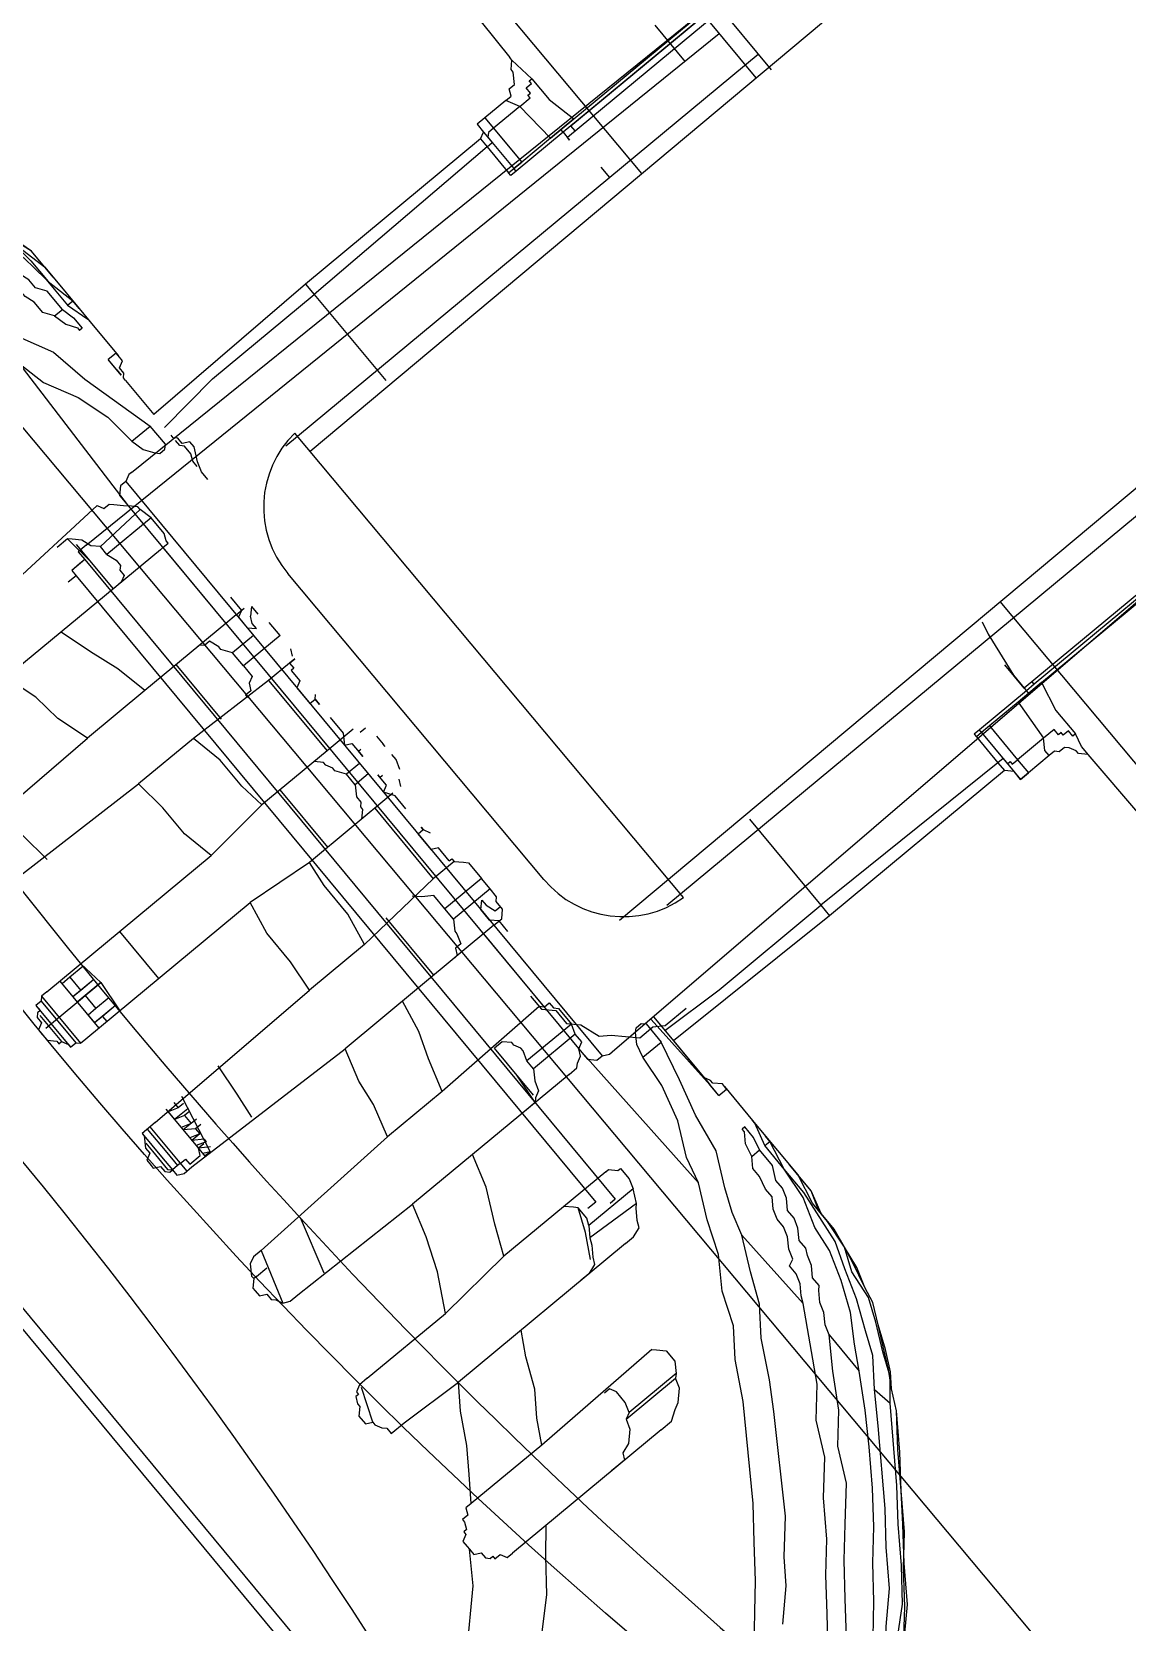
# Model space of a CAD drawing. Extents: x 741 to 1339, y 725 to 848.
# Drawn here: x 1102.5448 to 1102.6135, y 787.0322 to 787.132 of the extents above; entities that cross this region are included whole.
import ezdxf

# ---------------------------------------------------------------- set-up
doc = ezdxf.new("R2010")
doc.units = 0
doc.header["$MEASUREMENT"] = 0
doc.linetypes.add('CONTINU', pattern=[0])
for name, color, linetype in [('Lay Out', 31, 'CONTINUOUS'), ('PAREDES', 7, 'CONTINUOUS'), ('PENA-008', 8, 'CONTINUOUS')]:
    doc.layers.add(name, color=color, linetype=linetype)

# ---------------------------------------------------------------- blocks, each defined once
blk = doc.blocks.new('A$C12870BC7')
at = {"layer": 'Lay Out', "linetype": 'CONTINU', "ltscale": 0.6}
for p, q in [((0.5601390961999755, 1.334536180841283), (0.5601390961999755, 2.093738953099333)), ((0.5951683744190746, 1.330536813411541), (0.5951683744190746, 2.093738953099333)), ((0.5966534100440981, 1.334536180841283), (0.5586540605749519, 1.334536180841283)), ((0.5901717362960994, 1.328536283556573), (0.5651357343229506, 1.328536283556573))]:
    blk.add_line(p, q, dxfattribs=at)
for points in [[(0.6967565230660853, 1.321658732259962, -0.2346582876404976), (0.4303906539192326, 1.338361072282638, -0.2724958945793168), (0.3803914981811545, 1.424962139479035), (0.3803914981645562, 1.698162576223027, 0.181631847813923), (0.3554664030363597, 1.764220735829227), (0.3205243895328636, 1.803931237644761, -0.2287867366479341), (0.2969057448005401, 1.90080262612743), (0.3316987892968086, 2.113929836865523, -0.2933850769830161), (0.4511025660842165, 2.213944136514343, -0.1403447976405282), (0.7096735825845712, 2.213944136514343, -0.2933837954723123), (0.8290773593718654, 2.113929836865523), (0.8638704042031691, 1.90080262612743, -0.2287867366479265), (0.8402517594708456, 1.803931237644761), (0.8325992414578991, 1.795234391070167)], [(0.7819372385962993, 2.000451646317302), (0.792599926227183, 1.821039194144092), (0.792599926227183, 1.462109669691486, -0.4350229452937305), (0.6951442603402143, 1.361677215980322), (0.5951683744191882, 1.361677215980322)], [(0.5601390961999755, 1.361677215980322), (0.4656318878979278, 1.361677215980322, -0.4350229452934887), (0.3681762220110727, 1.462109669691486), (0.3681762220110727, 1.821039194144092)], [(0.6947751084043716, 1.321677900749833), (0.4660010398337704, 1.321677900749833, -0.431665861156817), (0.3281769067804703, 1.463028193576307), (0.3281769067804703, 1.80784181286846)], [(0.4825585921971083, 0.8032632683002845, -0.3597921517499506), (0.407233389191731, 0.8373111928786017), (0.3281769067804703, 1.000554666884241, -0.2647813905826798), (0.3378549127392603, 1.177790438661773, -0.4712913038791305), (0.8229212354989954, 1.177790438661773, -0.264781390582695), (0.8325992414578991, 1.000554666884241), (0.7535427590465247, 0.8373111928786017, -0.3597921517499867), (0.6782175560410337, 0.8032632683002845, 0.123434355026212), (0.4790812568735987, 0.8024173506307903)]]:
    blk.add_lwpolyline(points, format="xyb", dxfattribs=at)
for points in [[(0.554774333235116, 1.360619608153925), (0.5549411124591757, 1.396790581048677)], [(0.554774333235116, 1.360619608153925), (0.5549401314048623, 1.396577810619888)], [(0.5549851415553917, 1.360193086242148), (0.5551519207794513, 1.3963640591369)], [(0.6004739842209688, 1.396580635437218), (0.6003022997255698, 1.359345810398523)], [(0.6006847925412444, 1.396154113525441), (0.6005180133171848, 1.359983140630689)], [(0.6007327458544864, 1.360407700433839), (0.600899525078546, 1.396578673328818)], [(0.6012072210796191, 1.324872095662627), (0.6004416094303338, 1.389559211287192)], [(0.5555362573581419, 1.38742573901915), (0.5554077392501426, 1.359552812847156)], [(0.5551077733377383, 1.386789389841184), (0.5549871036639047, 1.360618627099726)], [(0.5963527433877402, 1.333405477062357), (0.5965656321619122, 1.379576660110402)], [(0.6007327458544864, 1.360407700433839), (0.6008141733579464, 1.378067646023752)], [(0.5435504774390552, 1.372161207184504), (0.5603593413136991, 1.372083703897957)], [(0.5539721858874032, 1.325089889708138), (0.5548273101650807, 1.372109211308739)], [(0.5589051479200293, 1.333578142611955), (0.5590827187409673, 1.372089590223609)], [(0.5437583425965045, 1.371096373986362), (0.5601390961999755, 1.371020844655519)], [(0.5556508040155563, 1.319975550983159), (0.5565245683241642, 1.371037510730744)], [(0.5535330286157318, 1.368285229915969), (0.5565118146187729, 1.368271495156492)], [(0.5358358029639589, 1.360281381125347), (0.5492393589236713, 1.360006804278342)], [(0.5511552738370824, 1.360210745218652), (0.5494521293524599, 1.360005823223915), (0.5492393589236713, 1.360006804278342)], [(0.551998507118185, 1.358504657571316), (0.552002431335211, 1.359355739286471), (0.5517896609064223, 1.359356720340671), (0.5517906419607357, 1.359569490769459), (0.5513651011031584, 1.359571452878086), (0.5513670632116714, 1.359996993735663), (0.5511542927828827, 1.359997974789863), (0.5511552738370824, 1.360210745218652)], [(0.5511552738370824, 1.360210745218652), (0.5528574372675052, 1.3602028967846), (0.554774333235116, 1.360619608153925)], [(0.5547655037467507, 1.358704674294827), (0.554774333235116, 1.360619608153925)], [(0.554774333235116, 1.360619608153925), (0.5547655037467507, 1.358704674294827)], [(0.5549851415553917, 1.360193086242148), (0.5549821983925654, 1.359554774955782)], [(0.5549871036639047, 1.360618627099726), (0.5549851415553917, 1.360193086242148)], [(0.555410682412969, 1.360191124133522), (0.5549851415553917, 1.360193086242148)], [(0.6007327458544864, 1.360407700433839), (0.6007239163661211, 1.358492766574741)], [(0.6007239163661211, 1.358492766574741), (0.6007327458544864, 1.360407700433839)], [(0.6007327458544864, 1.360407700433839), (0.6026457176050712, 1.35997333008801), (0.6045606514642827, 1.359964500599759)], [(0.5511454632945174, 1.358083040930765), (0.5511474254030304, 1.358508581788342), (0.5507228655996528, 1.358723314325758), (0.5507248277081658, 1.359148855183335), (0.5500884785303128, 1.359577339203739), (0.5498757081015242, 1.359578320257938), (0.5494521293524599, 1.360005823223915), (0.5492393589236713, 1.360006804278342)], [(0.5549821983925654, 1.359554774955782), (0.5547694279637767, 1.359555756009982)], [(0.5549821983925654, 1.359554774955782), (0.5549645394159484, 1.355724907237359)], [(0.5549821983925654, 1.359554774955782), (0.5556205096789313, 1.359551831792956)], [(0.5556205096789313, 1.359551831792956), (0.5554077392501426, 1.359552812847156)], [(0.5581757169330217, 1.359965599999455), (0.5590267986481763, 1.359961675782429)], [(0.5954115230261436, 1.360006685932845), (0.5962616236869849, 1.35978999128703), (0.5992384475816266, 1.359350715669748), (0.6003022997255698, 1.359345810398523)], [(0.6003022997255698, 1.359345810398523), (0.598387365866472, 1.359354639886774)], [(0.6003022997255698, 1.359345810398523), (0.6005150701543585, 1.359344829344323)], [(0.6005180133171848, 1.359983140630689), (0.6003052428883962, 1.359984121684889)], [(0.6005150701543585, 1.359344829344323), (0.6004974111777415, 1.3555149616259)], [(0.6005180133171848, 1.359983140630689), (0.6005150701543585, 1.359344829344323)], [(0.6005150701543585, 1.359344829344323), (0.6007278405831471, 1.359343848289896)], [(0.6045606514642827, 1.359964500599759), (0.6045596704099694, 1.35975173017097), (0.6041341295523921, 1.359753692279369), (0.6041321674438791, 1.359328151421792), (0.6039193970150905, 1.359329132475992), (0.6039184159607771, 1.359116362047203), (0.6034928751031998, 1.35911832415583), (0.6034889508861738, 1.358267242440675)], [(0.6062618338402785, 1.359743881736918), (0.6060490634114899, 1.359744862791118), (0.6056215604453996, 1.35932128404194), (0.605408790016611, 1.359322265096367), (0.604982268104834, 1.359111456775977), (0.604768516621732, 1.358899667401388), (0.604766554513219, 1.358474126543811), (0.604552803030117, 1.358262337169222), (0.604550840921604, 1.357836796311645)], [(0.6062618338402785, 1.359743881736918), (0.605410752125124, 1.359747805953944), (0.6045606514642827, 1.359964500599759)], [(0.6196673519085039, 1.359894845747263), (0.6062618338402785, 1.359743881736918)], [(0.551998507118185, 1.358504657571316), (0.5511454632945174, 1.358083040930765)], [(0.551998507118185, 1.358504657571316), (0.55198869657562, 1.35637695328343)], [(0.551998507118185, 1.358504657571316), (0.5547655037467507, 1.358704674294827)], [(0.5547655037467507, 1.358704674294827), (0.5547547121498724, 1.356364199577925)], [(0.5547655037467507, 1.358704674294827), (0.5547547121498724, 1.356364199577925)], [(0.6007239163661211, 1.358492766574741), (0.6007101816065301, 1.3555139805717)], [(0.6007239163661211, 1.358492766574741), (0.6007131247692428, 1.356152291858066)], [(0.6007239163661211, 1.358492766574741), (0.6034889508861738, 1.358267242440675)], [(0.6034889508861738, 1.358267242440675), (0.6034791403436088, 1.356139538152789)], [(0.604550840921604, 1.357836796311645), (0.6041253000640268, 1.357838758420272), (0.6034889508861738, 1.358267242440675)], [(0.5511454632945174, 1.358083040930765), (0.5511346716976391, 1.35574256621409), (0.551772982984005, 1.355739623051264)], [(0.604550840921604, 1.357836796311645), (0.6045429924875521, 1.356134632881336)], [(0.5511376148604654, 1.356380877500456), (0.5511346716976391, 1.35574256621409), (0.551772982984005, 1.355739623051264)], [(0.5511376148604654, 1.356380877500456), (0.5547547121498724, 1.356364199577925)], [(0.55198869657562, 1.35637695328343), (0.551986734467107, 1.355951412425853), (0.5521985238415823, 1.355737660942864), (0.5526240646991596, 1.355735698834238)], [(0.5547517689871597, 1.355725888291559), (0.5547547121498724, 1.356364199577925)], [(0.5547547121498724, 1.356364199577925), (0.5547517689871597, 1.355725888291559)], [(0.6007131247692428, 1.356152291858066), (0.6007101816065301, 1.3555139805717)], [(0.6007101816065301, 1.3555139805717), (0.6032634267519938, 1.355502207920622), (0.6032644078063072, 1.355714978349411), (0.6034771782350958, 1.355713997295211), (0.6034791403436088, 1.356139538152789)], [(0.6007131247692428, 1.356152291858066), (0.6034791403436088, 1.356139538152789)], [(0.6028378858944166, 1.355504170029022), (0.6045400493248394, 1.35549632159497), (0.6045429924875521, 1.356134632881336)], [(0.6034791403436088, 1.356139538152789), (0.6045429924875521, 1.356134632881336)], [(0.6045429924875521, 1.356134632881336), (0.6045400493248394, 1.35549632159497), (0.6039017380383598, 1.355499264757796)], [(0.5519837913042807, 1.355313101139487), (0.551772982984005, 1.355739623051264)], [(0.551772982984005, 1.355739623051264), (0.5526240646991596, 1.355735698834238)], [(0.5519837913042807, 1.355313101139487), (0.551772982984005, 1.355739623051264)], [(0.5519837913042807, 1.355313101139487), (0.5519180606689247, 1.341057482410193)], [(0.5519837913042807, 1.355313101139487), (0.5526221025906466, 1.35531015797666)], [(0.5526221025906466, 1.35531015797666), (0.5526240646991596, 1.355735698834238)], [(0.5526221025906466, 1.35531015797666), (0.5527691423840793, 1.341053558193167)], [(0.5526221025906466, 1.35531015797666), (0.5547498068786467, 1.355300347433982)], [(0.5526240646991596, 1.355735698834238), (0.5547517689871597, 1.355725888291559)], [(0.5547498068786467, 1.355300347433982), (0.5547517689871597, 1.355725888291559)], [(0.5547498068786467, 1.355300347433982), (0.5547517689871597, 1.355725888291559)], [(0.5549645394159484, 1.355724907237359), (0.5549625773074354, 1.355299366379782), (0.5547498068786467, 1.355300347433982)], [(0.5549645394159484, 1.355724907237359), (0.5547517689871597, 1.355725888291559)], [(0.6004974111777415, 1.3555149616259), (0.6004954490692285, 1.355089420768323), (0.6007082194980171, 1.355088439714123)], [(0.6007101816065301, 1.3555139805717), (0.6004974111777415, 1.3555149616259)], [(0.6007101816065301, 1.3555139805717), (0.6007082194980171, 1.355088439714123)], [(0.6007101816065301, 1.3555139805717), (0.6007082194980171, 1.355088439714123)], [(0.6028378858944166, 1.355504170029022), (0.6028359237859036, 1.355078629171445)], [(0.6039017380383598, 1.355499264757796), (0.6034742350722695, 1.355075686008846)], [(0.6039017380383598, 1.355499264757796), (0.6034742350722695, 1.355075686008846)], [(0.6007082194980171, 1.355088439714123), (0.6028359237859036, 1.355078629171445)], [(0.6028359237859036, 1.355078629171445), (0.6025574227217589, 1.340823991496578)], [(0.6028359237859036, 1.355078629171445), (0.6034742350722695, 1.355075686008846)], [(0.6034742350722695, 1.355075686008846), (0.6034085044369135, 1.340820067279552)], [(0.5519180606689247, 1.341057482410193), (0.5527691423840793, 1.341053558193167)], [(0.5519180606689247, 1.341057482410193), (0.5520729488964093, 1.328503046057236)], [(0.5531368010404663, 1.32849814078601), (0.552730881268019, 1.33275551147041), (0.5527691423840793, 1.341053558193167)], [(0.5527691423840793, 1.341053558193167), (0.5597905665343319, 1.341021183402759)], [(0.59553599857162, 1.340856366287213), (0.6025574227217589, 1.340823991496578)], [(0.6022867700916663, 1.32827151725202), (0.6025191616056986, 1.332525944773593), (0.6025574227217589, 1.340823991496578)], [(0.6025574227217589, 1.340823991496578), (0.6034085044369135, 1.340820067279552)], [(0.6034085044369135, 1.340820067279552), (0.6031378518068209, 1.328267593034994)], [(0.5952418006392577, 1.3231974017515), (0.5963056527832009, 1.323192496480274), (0.5969469072323932, 1.323827864603814), (0.5980107593763364, 1.323822959332588), (0.5986520138255287, 1.324458327456128), (0.5999305985067735, 1.32487798198828), (0.6003590825271772, 1.325514331166019), (0.6010003369763695, 1.326149699289786), (0.601641591425448, 1.326785067413326), (0.6016464966967874, 1.327848919557269), (0.602074980717191, 1.328485268735008), (0.602082829151243, 1.330187432165545)], [(0.5414373706195761, 1.32919041005654), (0.5393096663316896, 1.329200220599219), (0.5380310816503311, 1.328780566067067), (0.5365416886488106, 1.328787433446919), (0.535476855450554, 1.328579568289356), (0.5341992518235088, 1.32837268418622), (0.5327078967134753, 1.327954010708496), (0.5314302930864301, 1.327747126605132), (0.5288711616154274, 1.326482276683478), (0.5278043663086578, 1.325848870668338), (0.5265248005730996, 1.325216445707625), (0.5252452348375414, 1.324584020746912)], [(0.5405862889044215, 1.329194334273566), (0.5393096663316896, 1.329200220599219), (0.5378183112215424, 1.328781547121267), (0.5365416886488106, 1.328787433446919), (0.535476855450554, 1.328579568289356), (0.5337737109659315, 1.32837464629462), (0.5327078967134753, 1.327954010708496), (0.5314302930864301, 1.327747126605132), (0.5299379569220832, 1.327115682698619), (0.5286583911866387, 1.326483257737905), (0.5273788254510805, 1.325850832776965), (0.5265248005730996, 1.325216445707625), (0.5252452348375414, 1.324584020746912)], [(0.5256707756951187, 1.324582058638285), (0.5271650739679785, 1.325639043402376), (0.5286574101323254, 1.326270487308889), (0.5305762682085629, 1.327112739535792), (0.532068604372796, 1.327744183442306), (0.5335589784286299, 1.32795008649147), (0.535476855450554, 1.328579568289356), (0.5371799999351765, 1.328784490284093), (0.538669392936697, 1.328777622904241), (0.5405862889044215, 1.329194334273566), (0.5414373706195761, 1.32919041005654)], [(0.5271591876424395, 1.324362420829644), (0.5288672373984014, 1.325631194968324), (0.5305723439915369, 1.326261657820638), (0.532278431638872, 1.32710489110174), (0.5341963086607961, 1.327734372899855), (0.535688644825143, 1.328365816806368), (0.5376045597385541, 1.328569757746905), (0.5397332450807539, 1.328772717633015), (0.5414354085110631, 1.328764869198963), (0.5433523044786739, 1.329181580568289)], [(0.5405862889044215, 1.329194334273566), (0.5407990593332102, 1.329193353219367)], [(0.5414373706195761, 1.32919041005654), (0.5439906157650398, 1.329178637405462)], [(0.5433503423701609, 1.328756039710711), (0.5433523044786739, 1.329181580568289)], [(0.5433503423701609, 1.328756039710711), (0.5448416974803081, 1.329174713188436), (0.5450544679090967, 1.329173732134237)], [(0.5439906157650398, 1.329178637405462), (0.5433523044786739, 1.329181580568289)], [(0.5439906157650398, 1.329178637405462), (0.5450544679090967, 1.329173732134237)], [(0.5450544679090967, 1.329173732134237), (0.5478204834833491, 1.329160978428732)], [(0.5478204834833491, 1.329160978428732), (0.5476077130545605, 1.329161959482931), (0.5476047698918478, 1.328523648196565)], [(0.549306933322157, 1.328515799762513), (0.5490941628933683, 1.32851678081694), (0.5488823735187793, 1.328730532299929), (0.548456832661202, 1.328732494408328), (0.5482460243409264, 1.329159016320332), (0.5478204834833491, 1.329160978428732)], [(0.52864858064396, 1.324355553449792), (0.5301418978626202, 1.325199767785321), (0.5337678246403925, 1.327098023721888), (0.5356857016623167, 1.327727505520002), (0.5376016165757278, 1.327931446460539), (0.5393067231688633, 1.328561909312853), (0.5412226380822744, 1.328765850253163), (0.5433503423701609, 1.328756039710711)], [(0.5433483802616479, 1.328330498853134), (0.5418589872601274, 1.328337366232759), (0.5412187138652484, 1.327914768538008), (0.5405804025788825, 1.327917711700835), (0.5399411102382032, 1.327707884434872), (0.5393008368433243, 1.327285286740121), (0.5386625255569584, 1.32728822990272), (0.5380232332162791, 1.327078402636758), (0.5375957302501888, 1.326654823887807), (0.5369574189638229, 1.326657767050406), (0.5363181266231436, 1.326447939784444), (0.5356788342824643, 1.326238112518482), (0.5350385608875854, 1.325815514823731), (0.5344002496012195, 1.32581845798633), (0.5341864981182312, 1.325606668611968), (0.5335462247232385, 1.32518407091699), (0.532906932382673, 1.324974243651027), (0.532266658987794, 1.324551645956277), (0.5316273666471147, 1.324341818690314)], [(0.5433454370989352, 1.327692187566768), (0.5433483802616479, 1.328330498853134)], [(0.5433454370989352, 1.327692187566768), (0.5441974998682895, 1.327901033778531), (0.5448377732632821, 1.328323631473282), (0.5450505436920707, 1.328322650419082)], [(0.5433483802616479, 1.328330498853134), (0.5442004430311158, 1.328539345064897), (0.5450515247462704, 1.328535420847871), (0.5450505436920707, 1.328322650419082)], [(0.5488813924645797, 1.32851776187114), (0.5476047698918478, 1.328523648196565)], [(0.5484558516070024, 1.328519723979539), (0.5476047698918478, 1.328523648196565)], [(0.5488813924645797, 1.32851776187114), (0.5484558516070024, 1.328519723979539)], [(0.5484558516070024, 1.328519723979539), (0.5488813924645797, 1.32851776187114)], [(0.549306933322157, 1.328515799762513), (0.5520729488964093, 1.328503046057236)], [(0.5573922096162391, 1.328478519700653), (0.5567538983298732, 1.328481462863479), (0.5561165680978206, 1.328697176455094), (0.555267448491179, 1.329126641529697), (0.5548419076334881, 1.329128603638324), (0.5546271750961864, 1.328704043834946), (0.5542016342386091, 1.328706005943346), (0.5539878827556208, 1.328494216568984), (0.5537751123268322, 1.328495197623184)], [(0.5563283574722959, 1.328483424972106), (0.5559028166147186, 1.328485387080505), (0.5554782568114547, 1.32870011961792), (0.5548399455249751, 1.328703062780747), (0.5546261940419868, 1.328491273406158), (0.5542006531844095, 1.328493235514557)], [(0.6067549490963415, 1.32825091511269), (0.6012219368934097, 1.328063652094457)], [(0.6012229179477231, 1.328276422523473), (0.6065421786675529, 1.32825189616689)], [(0.6031378518068209, 1.328267593034994), (0.605903867381187, 1.328254839329716)], [(0.6073962035455338, 1.32888628323623), (0.6071834331167452, 1.328887264290429), (0.6067559301506549, 1.328463685541479), (0.6065431597217525, 1.328464666595679), (0.6061166378099756, 1.328253858275289), (0.605903867381187, 1.328254839329716)], [(0.6067549490963415, 1.32825091511269), (0.6065421786675529, 1.32825189616689)], [(0.6076060308114961, 1.328246990895664), (0.6065421786675529, 1.32825189616689)], [(0.6065421786675529, 1.32825189616689), (0.6067549490963415, 1.32825091511269)], [(0.6076060308114961, 1.328246990895664), (0.6067549490963415, 1.32825091511269)], [(0.6073962035455338, 1.32888628323623), (0.6101622191197862, 1.328873529530952)], [(0.6076060308114961, 1.328246990895664), (0.6076089739743225, 1.32888530218203), (0.6073962035455338, 1.32888628323623)], [(0.6118604583330693, 1.328014599381518), (0.6110103576722281, 1.328231294027333), (0.6101592759570735, 1.328235218244586), (0.6101582949027602, 1.32802244781557)], [(0.6101622191197862, 1.328873529530952), (0.611438841692518, 1.328867643205299)], [(0.611862420441696, 1.328440140239096), (0.6103749895485748, 1.328872548476525), (0.6101622191197862, 1.328873529530952)], [(0.611864382550209, 1.328865681096673), (0.611438841692518, 1.328867643205299)], [(0.611438841692518, 1.328867643205299), (0.6137793164093068, 1.328856851608421)], [(0.611862420441696, 1.328440140239096), (0.611864382550209, 1.328865681096673)], [(0.6265229778888965, 1.323904268490665), (0.625037509104402, 1.324762217585672), (0.6233402509453185, 1.325833918163667), (0.6214292413032467, 1.326693829367301), (0.6195172506068616, 1.327340970141918), (0.6178160682308658, 1.327561589004759), (0.6159040775344806, 1.328208729779377), (0.6137773543007938, 1.328431310750844), (0.611862420441696, 1.328440140239096)], [(0.6280123708905307, 1.323897401110813), (0.6263160937856469, 1.325181872117597), (0.6248296439469527, 1.325827050783815), (0.6229186343047672, 1.326686961987448), (0.6210066436084958, 1.327334102762066), (0.6193074233408993, 1.327980262482484), (0.6156922881598916, 1.328422481262592), (0.6137773543007938, 1.328431310750844), (0.611864382550209, 1.328865681096673)], [(0.6137793164093068, 1.328856851608421), (0.6144176276956728, 1.328853908445595)], [(0.6292899745174623, 1.324104285214176), (0.6280182572160697, 1.325174023683545), (0.6265318073772619, 1.325819202349763), (0.6248335681639787, 1.326678132498969), (0.6233471183251709, 1.327323311165188), (0.6214331655202727, 1.327544911082455), (0.6199467156815786, 1.328190089748674), (0.6180327628766804, 1.328411689665714), (0.6165433698750462, 1.328418557045566), (0.6146303981244614, 1.328852927391395), (0.6137793164093068, 1.328856851608421)], [(0.6299282858039419, 1.32410134205135), (0.6286546063939227, 1.324745539663141), (0.6275936974126921, 1.32538875622096), (0.6263200180027866, 1.326032953832751), (0.6250463385927674, 1.32667715144477), (0.6237726591827482, 1.327321349056788), (0.6227097880931183, 1.327539024756803), (0.6210095867712084, 1.327972414048432), (0.6199467156815786, 1.328190089748674), (0.6184583037342577, 1.328409727557087), (0.6171816811615258, 1.32841561388274), (0.6159070206971933, 1.328847041065742), (0.6144176276956728, 1.328853908445595)], [(0.6144176276956728, 1.328853908445595), (0.6146303981244614, 1.328852927391395)], [(0.6299282858039419, 1.32410134205135), (0.6286546063939227, 1.324745539663141), (0.6278064678414808, 1.32538777516676), (0.6265327884315752, 1.326031972778551), (0.6250463385927674, 1.32667715144477), (0.6237726591827482, 1.327321349056788), (0.6227097880931183, 1.327539024756803), (0.6214351276287857, 1.327970451940033), (0.6199467156815786, 1.328190089748674), (0.6186710741630463, 1.328408746502888), (0.6173944515903145, 1.32841463282854), (0.6159070206971933, 1.328847041065742), (0.6146303981244614, 1.328852927391395)], [(0.5433454370989352, 1.327692187566768), (0.5427051637039426, 1.32726958987179), (0.541854081988788, 1.327273514088816), (0.5412147896482224, 1.327063686822854), (0.5405764783617428, 1.32706662998568), (0.5399362049668639, 1.326644032290929), (0.5392969126262983, 1.326434205024739), (0.5386586013399324, 1.326437148187566), (0.5380193089992531, 1.326227320921603), (0.5375918060331628, 1.325803742172425), (0.5369525136924835, 1.325593914906463), (0.5365250107263932, 1.325170336157512), (0.5358866994400273, 1.325173279320111), (0.5354601775281367, 1.324962470999949), (0.5348199041332578, 1.324539873305199), (0.5341806117925785, 1.324330046039236)], [(0.5399244323157859, 1.324090787145238), (0.5414157874258194, 1.32450946062319), (0.5429081235901663, 1.325140904529704), (0.545040733149392, 1.326194946130968), (0.5475959404034825, 1.326608714337468), (0.552495546591274, 1.327862772662243)], [(0.5524886792114216, 1.326373379660723), (0.552495546591274, 1.327862772662243)], [(0.5524886792114216, 1.326373379660723), (0.5533407419808896, 1.326582225872485), (0.5539810153757685, 1.327004823567236), (0.5541947668588705, 1.327216612941825), (0.5541967289673835, 1.327642153799403)], [(0.5541967289673835, 1.327642153799403), (0.5539849395927945, 1.327855905282618), (0.552495546591274, 1.327862772662243)], [(0.6027025004066786, 1.326141850855507), (0.6018523997457237, 1.326358545501549), (0.6012160505678708, 1.326787029521725), (0.6010042611933955, 1.327000781004941), (0.6010062233019084, 1.327426321862518)], [(0.6010062233019084, 1.327426321862518), (0.6012199747848967, 1.32763811123688), (0.602709367786531, 1.327631243857255)], [(0.6027025004066786, 1.326141850855507), (0.602709367786531, 1.327631243857255)], [(0.6152451641086714, 1.323743493937641), (0.6137577332155502, 1.324175902175071), (0.612271283376856, 1.324821080841289), (0.6101484843601952, 1.325894743527684), (0.6075972013231308, 1.326332057036339), (0.605259669769282, 1.326981159919583), (0.602709367786531, 1.327631243857255)], [(0.6118575151703567, 1.327376288095152), (0.6110074145094018, 1.327592982740967), (0.6103710653315488, 1.328021466761371), (0.6101582949027602, 1.32802244781557)], [(0.6118575151703567, 1.327376288095152), (0.6118604583330693, 1.328014599381518)], [(0.6209909467402781, 1.323929775901448), (0.6205663869370142, 1.324144508438636), (0.6199300377591612, 1.324572992459039), (0.619292707526995, 1.324788706050654), (0.618654396240629, 1.324791649213481), (0.6184435879203534, 1.325218171125258), (0.6178062576881871, 1.325433884716873), (0.6171699085103342, 1.325862368737276), (0.6165325782782816, 1.326078082328664), (0.6158942669919156, 1.32608102549149), (0.6152569367597494, 1.326296739083105), (0.6146205875818964, 1.326725223103509), (0.6139822762955305, 1.326728166266335), (0.6131321756345756, 1.32694486091215), (0.6124938643482096, 1.326947804074749), (0.6118575151703567, 1.327376288095152)], [(0.6235441918858555, 1.32391800325037), (0.6229068616536892, 1.324133716841757), (0.6222705124758363, 1.324562200862161), (0.6216331822437837, 1.324777914453776), (0.6209968330658171, 1.32520639847418), (0.6207850436913418, 1.325420149957168), (0.6201467324049759, 1.325423093119994), (0.6195103832271229, 1.325851577140398), (0.6188730529949567, 1.326067290732013), (0.6184484931916927, 1.326282023269201), (0.6178101819052131, 1.326284966432027), (0.6171738327273601, 1.326713450452431), (0.6165365024953076, 1.326929164044046), (0.6158981912089416, 1.326932107206645), (0.6152618420310887, 1.327360591227048), (0.6146245117989224, 1.327576304818663), (0.6139862005125565, 1.32757924798149), (0.6131370809059149, 1.328008713056093), (0.6118604583330693, 1.328014599381518)], [(0.5441798408916725, 1.324071166060108), (0.5460967368592833, 1.324487877429434), (0.5482293464185091, 1.325541919030698), (0.5503599938692219, 1.326170419774613), (0.5524886792114216, 1.326373379660723)], [(0.5765317376651069, 1.326262520529568), (0.5771700489514728, 1.326259577366741)], [(0.5773828193802615, 1.326258596312542), (0.5771700489514728, 1.326259577366741)], [(0.579084001756371, 1.326037977449701), (0.5784466715242047, 1.326253691041089), (0.5780211306666274, 1.326255653149715)], [(0.5652509807220554, 1.325463434689951), (0.5656745594711197, 1.325035931723974)], [(0.5652509807220554, 1.325463434689951), (0.5658892920084213, 1.325460491527352)], [(0.5678052069218325, 1.325664432467661), (0.5667413547777755, 1.325669337739114)], [(0.5678052069218325, 1.325664432467661), (0.5677914721621278, 1.32268564646462)], [(0.5692936188690396, 1.32544479465902), (0.5688690590657757, 1.325659527196436)], [(0.5695063892978283, 1.325443813604821), (0.5695044271893153, 1.325018272747243), (0.5699299680468926, 1.325016310638844), (0.5699289869926929, 1.324803540210056)], [(0.5695044271893153, 1.325018272747243), (0.5695063892978283, 1.325443813604821)], [(0.575251190875349, 1.325417325139838), (0.5752413803326704, 1.323289620851952)], [(0.575677712787126, 1.325628133460228), (0.575679674895639, 1.326053674317805)], [(0.5799321403086992, 1.325395741946082), (0.5795075805054353, 1.325610474483497)], [(0.585461228294605, 1.324731923249161), (0.5854622093489183, 1.324944693677949), (0.585674979777707, 1.324943712623522), (0.5861024827437973, 1.3253672913727), (0.5863162342267856, 1.325579080747289)], [(0.585674979777707, 1.324943712623522), (0.5861024827437973, 1.3253672913727), (0.5863162342267856, 1.325579080747289), (0.5875928567995174, 1.325573194421636)], [(0.5875928567995174, 1.325573194421636), (0.5875791220399265, 1.322594408418595)], [(0.5884439385147857, 1.32556927020461), (0.5875928567995174, 1.325573194421636)], [(0.5884439385147857, 1.32556927020461), (0.588430203755081, 1.322590484201569)], [(0.5903529860483445, 1.3242838181434), (0.5903559292110572, 1.324922129429993), (0.5899323504619929, 1.325349632395969), (0.589294039175627, 1.325352575558796), (0.5890822498011516, 1.325566327041784), (0.5884439385147857, 1.32556927020461)], [(0.5897176179246912, 1.324925072592592), (0.5897195800332042, 1.325350613450169)], [(0.6109897555327848, 1.323763115022771), (0.6092895542109886, 1.324196504314401), (0.6071667551943278, 1.325270167001023), (0.6048292236403654, 1.325919269884267), (0.6027025004066786, 1.326141850855507)], [(0.5539721858874032, 1.325089889708138), (0.5539712048332035, 1.32487711927935), (0.5541820131534791, 1.324450597367573)], [(0.5541820131534791, 1.324450597367573), (0.5541800510449661, 1.324025056509996)], [(0.5541820131534791, 1.324450597367573), (0.6009915074880041, 1.324234765430461)], [(0.5569470476735319, 1.324225073233507), (0.556094984904064, 1.324016227021744)], [(0.5569470476735319, 1.324225073233507), (0.5569303697511145, 1.320607975943872)], [(0.558859038369917, 1.323577932458662), (0.55886100047843, 1.324003473316239), (0.5586482300496414, 1.324004454370439), (0.5582236702462637, 1.324219186907854), (0.5569470476735319, 1.324225073233507)], [(0.5639714149864972, 1.324831009729238), (0.5650352671304404, 1.324826104458012), (0.565246075450716, 1.324399582546008), (0.5660971571658706, 1.324395658328982), (0.5665246601319609, 1.32481923707816), (0.5660991192743836, 1.324821199186559)], [(0.5650333050219274, 1.324400563600435), (0.5650293808049014, 1.323549481885053)], [(0.5650333050219274, 1.324400563600435), (0.5650362481847537, 1.3250388748868)], [(0.5660991192743836, 1.324821199186559), (0.5656745594711197, 1.325035931723974)], [(0.5667354684522365, 1.324392715166383), (0.5667276200181846, 1.322690551735846)], [(0.5695044271893153, 1.325018272747243), (0.5694965787552633, 1.323316109316934)], [(0.5699289869926929, 1.324803540210056), (0.5707800687078475, 1.32479961599303), (0.5709908770281231, 1.324373094081025), (0.572267499600855, 1.3243672077556), (0.572269461709368, 1.324792748613177), (0.572695002567059, 1.324790786504551), (0.572269461709368, 1.324792748613177)], [(0.572269461709368, 1.324792748613177), (0.5720576723348927, 1.325006500096165)], [(0.5737588547110022, 1.324785881233325), (0.575035477283734, 1.324779994907672), (0.575671826461587, 1.324351510887496), (0.5758865589988886, 1.324776070690646), (0.5769504111428319, 1.324771165419421), (0.5765248702852546, 1.32477312752782)], [(0.5765248702852546, 1.32477312752782), (0.5765258513395679, 1.324985897956836)], [(0.5771612194631075, 1.324344643507644), (0.5771563141918818, 1.3232807913637)], [(0.5780123011783758, 1.324340719290618), (0.5780073959070364, 1.323276867146674)], [(0.5812058197187184, 1.324751544334291), (0.5801419675747752, 1.324756449605516), (0.5795016941798963, 1.324333851910765), (0.5792908858596206, 1.324760373822542), (0.578439804144466, 1.324764298039568), (0.5786525745732547, 1.324763316985369)], [(0.5786525745732547, 1.324763316985369), (0.5786535556274544, 1.324976087414157)], [(0.5799291971459866, 1.324757430659716), (0.5798978034096649, 1.317948776938479)], [(0.585461228294605, 1.324731923249161), (0.5843973761506618, 1.324736828520386), (0.5841826436133601, 1.324312268717009), (0.5829060210405146, 1.324318155042661), (0.5829079831490276, 1.324743695900239), (0.5826952127202389, 1.324744676954438), (0.5829079831490276, 1.324743695900239)], [(0.5829079831490276, 1.324743695900239), (0.5833345050609182, 1.324954504220401)], [(0.585674979777707, 1.324943712623522), (0.5856671313435413, 1.323241549193213)], [(0.5912060298720121, 1.324705434783951), (0.5903549481568575, 1.324709359000977), (0.5899274451907672, 1.324285780252026), (0.5890763634756127, 1.324289704469052), (0.5886527847265484, 1.324717207435256), (0.5890783255841257, 1.32471524532663)], [(0.5890783255841257, 1.32471524532663), (0.5897176179246912, 1.324925072592592)], [(0.5903529860483445, 1.3242838181434), (0.5902970659555535, 1.312155903702219)], [(0.6009895453794911, 1.323809224572884), (0.6009915074880041, 1.324234765430461)], [(0.6009915074880041, 1.324234765430461), (0.6012062400253058, 1.324659325233839), (0.6012072210796191, 1.324872095662627)], [(0.5441798408916725, 1.324071166060108), (0.555454711509185, 1.323593629326766)], [(0.5541712215566008, 1.322110122650898), (0.5545977434684914, 1.32232093097106), (0.5545997055770044, 1.322746471828637), (0.5548134570599927, 1.322958261203226), (0.555240960026083, 1.323381839952404), (0.555454711509185, 1.323593629326766)], [(0.5541800510449661, 1.324025056509996), (0.5546036297940304, 1.323597553543792), (0.5548164002228191, 1.323596572489592)], [(0.5548164002228191, 1.323596572489592), (0.6003492719846122, 1.323386626878133)], [(0.556094984904064, 1.324016227021744), (0.5558822144752753, 1.324017208075944), (0.555454711509185, 1.323593629326766)], [(0.556094984904064, 1.324016227021744), (0.5562920584647486, 1.320610919106699)], [(0.5588580573156037, 1.323365162029873), (0.5588001751142997, 1.310811706731116)], [(0.5588580573156037, 1.323365162029873), (0.558859038369917, 1.323577932458662)], [(0.558859038369917, 1.323577932458662), (0.5650293808049014, 1.323549481885053)], [(0.5650293808049014, 1.323549481885053), (0.5649989681228931, 1.316953598592605)], [(0.5694965787552633, 1.323316109316934), (0.5692563388072927, 1.317359518365052)], [(0.5694965787552633, 1.323316109316934), (0.5752413803326704, 1.323289620851952)], [(0.5752413803326704, 1.323289620851952), (0.575216853976201, 1.317970360132009)], [(0.5771563141918818, 1.3232807913637), (0.5765160407970029, 1.322858193668722), (0.5763032703682143, 1.322859174723149), (0.5758767484563236, 1.32264836640276), (0.575663978027535, 1.322649347456959), (0.5752364750614447, 1.322225768708009), (0.5752354940071314, 1.32201299827922)], [(0.5780073959070364, 1.323276867146674), (0.5771563141918818, 1.3232807913637)], [(0.5780073959070364, 1.323276867146674), (0.5786437450848894, 1.322848383126271), (0.5790692859424666, 1.322846421017644), (0.5792810753170556, 1.322632669534656), (0.5794938457458443, 1.322631688480456), (0.5799174244949086, 1.322204185514252), (0.5799164434405952, 1.321991415085463)], [(0.5799223297661342, 1.323268037658195), (0.5856671313435413, 1.323241549193213)], [(0.5856671313435413, 1.323241549193213), (0.5860652026819366, 1.317282015078504)], [(0.5903490618313185, 1.323432736428245), (0.5963066338375143, 1.323405266909063)], [(0.5963066338375143, 1.323405266909063), (0.5960928823544123, 1.323193477534474)], [(0.5960928823544123, 1.323193477534474), (0.5962683727214539, 1.315107220186079)], [(0.5963066338375143, 1.323405266909063), (0.5963085959460273, 1.32383080776664), (0.5967341368036045, 1.323828845658241), (0.5969478882867065, 1.324040635032603), (0.5982245108594384, 1.324034748707177)], [(0.5982245108594384, 1.324034748707177), (0.5982078329370211, 1.320417651417543)], [(0.598861841091491, 1.323819035115562), (0.5982245108594384, 1.324034748707177)], [(0.598861841091491, 1.323819035115562), (0.598846144223387, 1.320414708254944)], [(0.5997109606982463, 1.323389570040959), (0.5995001523779706, 1.323816091952736), (0.598861841091491, 1.323819035115562)], [(0.5997109606982463, 1.323389570040959), (0.6109897555327848, 1.323763115022771)], [(0.6005551750335485, 1.321896252822413), (0.6005581181963748, 1.322534564108778), (0.6003463288217858, 1.322748315591767), (0.6001355205015102, 1.323174837503544), (0.5997109606982463, 1.323389570040959)], [(0.6003492719846122, 1.323386626878133), (0.6005620424134008, 1.323385645823933), (0.6009895453794911, 1.323809224572884)], [(0.6355975462033143, 1.307691530569187), (0.6339022501528575, 1.309188772004759), (0.632418743476876, 1.310472261957344), (0.6305106769975168, 1.311970484447343), (0.6286026105181577, 1.313468706937115), (0.6233000277207452, 1.317110330583105), (0.6209654393296091, 1.318397744752716), (0.6192691622247253, 1.319682215759499), (0.6171453821538648, 1.320543108017333), (0.615236334620306, 1.321828560078544), (0.6131125545494456, 1.322689452336149), (0.6109897555327848, 1.323763115022771)], [(0.6152451641086714, 1.323743493937641), (0.6209909467402781, 1.323929775901448)], [(0.6356083378001927, 1.310032005285862), (0.6339140228039355, 1.311742017150451), (0.6324295350736406, 1.312812736674246), (0.6305224496485948, 1.314523729592807), (0.6250070964223937, 1.318166334292997), (0.6233098382633102, 1.319238034870992), (0.6209752498721741, 1.320525449040602), (0.619278972767404, 1.321809920047613), (0.6173679631252185, 1.322669831251019), (0.6152451641086714, 1.323743493937641)], [(0.6404981334454192, 1.309158359322751), (0.6388047995033617, 1.311081141616128), (0.6368967330241162, 1.3125793641059), (0.634988666544757, 1.3140775865959), (0.6332933704941865, 1.315574828031473), (0.6311725335861524, 1.317074031575672), (0.629265448160993, 1.318785024494233), (0.6271426491444458, 1.319858687180854), (0.6254473530938753, 1.321355928616427), (0.6209909467402781, 1.323929775901448)], [(0.6405069629337845, 1.311073293181849), (0.638811666883214, 1.312570534617649), (0.6369036004038549, 1.314068757107421), (0.6349955339246094, 1.315566979597421), (0.6333002378740389, 1.317064221032993), (0.6313931524489931, 1.318775213951554), (0.6292703534323323, 1.319848876638176), (0.6275750573817618, 1.321346118073748), (0.6254532394194143, 1.322632551189159), (0.6235441918858555, 1.32391800325037)], [(0.6235441918858555, 1.32391800325037), (0.6265229778888965, 1.323904268490665)], [(0.6436955762029015, 1.310420266081579), (0.6417884907778557, 1.312131259000367), (0.6398814053526962, 1.313842251918928), (0.6381861093022394, 1.315339493354728), (0.6362780428228803, 1.3168377158445), (0.6345827467723097, 1.318334957280072), (0.6326746802930643, 1.319833179770072), (0.6305538433849165, 1.321332383314271), (0.6286447958513577, 1.322617835375254), (0.6265229778888965, 1.323904268490665)], [(0.6280123708905307, 1.323897401110813), (0.6292899745174623, 1.324104285214176)], [(0.6436995004199275, 1.311271347796961), (0.6417933960490814, 1.31319511114431), (0.6398863106240356, 1.314906104063098), (0.6381919956277784, 1.316616115927459), (0.6360711587196306, 1.318115319471659), (0.6341630922402715, 1.319613541961431), (0.6299214184240896, 1.322611949049829), (0.6280123708905307, 1.323897401110813)], [(0.6447633525638707, 1.311266442525508), (0.6430700186218132, 1.313189224818885), (0.6411619521425678, 1.314687447308657), (0.6394686182005103, 1.316610229601807), (0.6375605517211511, 1.318108452091806), (0.635439714813117, 1.319607655636005), (0.6335316483337579, 1.321105878125778), (0.6292899745174623, 1.324104285214176)], [(0.6447653146723837, 1.311691983383085), (0.6430709996761266, 1.313401995247673), (0.6415884740543447, 1.314898255629046), (0.6396823696836123, 1.316822018976396), (0.6375615327754645, 1.318321222520595), (0.6356534662961053, 1.319819445010367), (0.6339571891913351, 1.321103916017378), (0.6318363522831874, 1.32260311956135), (0.6299282858039419, 1.32410134205135)], [(0.6500590679815446, 1.306135425877997), (0.6485775234139624, 1.307844456688159), (0.6468841894720185, 1.309767238981308), (0.645190855529961, 1.311690021274686), (0.6432827890506019, 1.313188243764458), (0.6415884740543447, 1.314898255629046), (0.6396813886292989, 1.316609248547607), (0.6377733221499398, 1.318107471037607), (0.6360780260994829, 1.319604712473179), (0.6339571891913351, 1.321103916017378), (0.632049122711976, 1.32260213850715), (0.6299282858039419, 1.32410134205135)], [(0.5667276200181846, 1.322690551735846), (0.5660873466233056, 1.322267954041095), (0.565874576194517, 1.322268935095295), (0.5652352838538377, 1.322059107829332), (0.5652333217453247, 1.321633566971755), (0.5650195702623364, 1.321421777597166), (0.5650185892080231, 1.321209007168378)], [(0.5677914721621278, 1.32268564646462), (0.5667276200181846, 1.322690551735846)], [(0.5677914721621278, 1.32268564646462), (0.568642553877396, 1.322681722247594), (0.5688533621976717, 1.322255200335817), (0.5692779220009356, 1.322040467798402), (0.5692759598924226, 1.321614926940825), (0.5694887303212113, 1.321613945886625)], [(0.5875791220399265, 1.322594408418595), (0.5865152698959832, 1.322599313689821), (0.5860867858755796, 1.321962964511854), (0.5856592829094893, 1.321539385762904)], [(0.588430203755081, 1.322590484201569), (0.5875791220399265, 1.322594408418595)], [(0.588430203755081, 1.322590484201569), (0.589066552932934, 1.322162000181166), (0.5892793233617226, 1.322161019126966), (0.5899166535938889, 1.321945305535351), (0.5899146914853759, 1.321519764677774), (0.5903392512887535, 1.321305032140359), (0.5903382702344402, 1.32109226171157)], [(0.5541712215566008, 1.322110122650898), (0.5545604634066308, 1.314235654676864)], [(0.6005551750335485, 1.321896252822413), (0.6004963117780449, 1.309130027094639)], [(0.5562920584647486, 1.320610919106699), (0.5558645554986583, 1.320187340357521), (0.555225263157979, 1.319977513091558), (0.5547977601918888, 1.319553934342608), (0.5545840087087868, 1.319342144968019), (0.5545800844917608, 1.318491063252864)], [(0.5569303697511145, 1.320607975943872), (0.5562920584647486, 1.320610919106699)], [(0.5569303697511145, 1.320607975943872), (0.5575696620917938, 1.320817803209835), (0.5579952029493711, 1.320815841101435), (0.5582069923238464, 1.320602089618447), (0.5586325331814237, 1.32060012750982), (0.5588433415016993, 1.320173605598043), (0.5588403983389867, 1.319535294311677)], [(0.5982078329370211, 1.320417651417543), (0.5975705027048548, 1.320633365009158), (0.5973577322760661, 1.320634346063358), (0.5969312103642892, 1.320423537743196), (0.5967184399355006, 1.320424518797395), (0.5962909369694103, 1.320000940048445), (0.5962879938065839, 1.319362628762079)], [(0.598846144223387, 1.320414708254944), (0.5982078329370211, 1.320417651417543)], [(0.598846144223387, 1.320414708254944), (0.5994824934012399, 1.31998622423454), (0.6001198236334062, 1.319770510642925), (0.6003306319536819, 1.319343988731148), (0.6005424213281572, 1.319130237247933), (0.6005384971111312, 1.318279155532778)], [(0.6067157069259679, 1.319740097960917), (0.6067166879802812, 1.319952868389706), (0.6071441909463715, 1.320376447138656), (0.6071451720005712, 1.320589217567445), (0.6079962537157257, 1.320585293350419), (0.608633583947892, 1.320369579759031)], [(0.608633583947892, 1.320369579759031), (0.6086169060254747, 1.316752482469397)], [(0.6094827035545336, 1.319940114684201), (0.608633583947892, 1.320369579759031)], [(0.5567126940509866, 1.319545104854129), (0.5545840087087868, 1.319342144968019)], [(0.5588403983389867, 1.319535294311677), (0.555223301049466, 1.319551972233981)], [(0.5556508040155563, 1.319975550983159), (0.5556478608528437, 1.319337239696793), (0.5562861721392096, 1.319334296533967), (0.5562842100306966, 1.318908755676389)], [(0.5562861721392096, 1.319334296533967), (0.5562812668678703, 1.318270444390023)], [(0.5562861721392096, 1.319334296533967), (0.6084149271935644, 1.319093938240499), (0.6084129650850514, 1.318668397382922)], [(0.5694789197786463, 1.319486241598739), (0.5650107407739711, 1.319506843738068)], [(0.5799046707895172, 1.31943816994), (0.5752237213560534, 1.319459753133756)], [(0.5903304218003882, 1.319390098281261), (0.5856494723669243, 1.319411681475017)], [(0.6001178615248932, 1.319344969785348), (0.5962879938065839, 1.319362628762079)], [(0.6005424213281572, 1.319130237247933), (0.5984156980944704, 1.3193528182194)], [(0.6067157069259679, 1.319740097960917), (0.6066774458099076, 1.311442051237933)], [(0.6094827035545336, 1.319940114684201), (0.6092532552033276, 1.316323998448993)], [(0.6109622860134891, 1.317805543016462), (0.6109652291763155, 1.318443854303055), (0.6107554019102395, 1.319083146643621), (0.6103308421069755, 1.319297879180809), (0.6096944929291226, 1.319726363201212), (0.6094827035545336, 1.319940114684201)], [(0.5562842100306966, 1.318908755676389), (0.5562812668678703, 1.318270444390023), (0.5567068077254476, 1.318268482281397), (0.5567038645627349, 1.317630170995031)], [(0.5567068077254476, 1.318268482281397), (0.6077717106358591, 1.318033029259155), (0.6077687674731465, 1.317394717972789)], [(0.5692563388072927, 1.317359518365052), (0.5692357366678493, 1.312891339360263)], [(0.575216853976201, 1.317970360132009), (0.5735137094915785, 1.317765438137499), (0.5713860052036921, 1.317775248679951), (0.5692563388072927, 1.317359518365052)], [(0.575216853976201, 1.317970360132009), (0.575621792694335, 1.31350021901882)], [(0.5798978034096649, 1.317948776938479), (0.5794516604126443, 1.313482560042317)], [(0.5860652026819366, 1.317282015078504), (0.5839394605024495, 1.31771736647876), (0.5815989857857744, 1.317728158075639), (0.5798978034096649, 1.317948776938479)], [(0.5860652026819366, 1.317282015078504), (0.5860446005424933, 1.312813836073943)], [(0.6109622860134891, 1.317805543016462), (0.6108994985409595, 1.304188235573761)], [(0.5649989681228931, 1.316953598592605), (0.56286930172638, 1.316537868277479), (0.5609514247044558, 1.315908386479592), (0.558820777253743, 1.315279885735677)], [(0.5649989681228931, 1.316953598592605), (0.5649773849291364, 1.312272649159027)], [(0.5962683727214539, 1.315107220186079), (0.5941436115962802, 1.315755342015123), (0.5924443913286837, 1.316401501735541), (0.5903186491493102, 1.316836853135797)], [(0.6086169060254747, 1.316752482469397), (0.6081923462222107, 1.316967215006812), (0.6073412645069425, 1.316971139223838), (0.6071275130239542, 1.316759349849249), (0.6067000100578639, 1.316335771100299), (0.6066990290035505, 1.31612300067151)], [(0.6103131831302449, 1.315468011462613), (0.6088277143457503, 1.31632596055762), (0.6073412645069425, 1.316971139223838)], [(0.6086169060254747, 1.316752482469397), (0.6092532552033276, 1.316323998448993)], [(0.6092532552033276, 1.316323998448993), (0.6096778150067053, 1.316109265911805), (0.6103141641845582, 1.315680781891402), (0.6107387239878221, 1.315466049354214), (0.6109485512538981, 1.314826757013421), (0.6109456080910718, 1.314188445727055)], [(0.6171188936888825, 1.314798306440039), (0.6173326451719845, 1.315010095814401), (0.6177601481380748, 1.315433674563579), (0.6186112298532294, 1.315429750346553), (0.6192475790310823, 1.315001266326149)], [(0.5962683727214539, 1.315107220186079), (0.5962477705820106, 1.310639041181517)], [(0.6171188936888825, 1.314798306440039), (0.6172894787845848, 1.305648196947473)], [(0.6192475790310823, 1.315001266326149), (0.6192299200544653, 1.311171398607954)], [(0.6192475790310823, 1.315001266326149), (0.6194593684056713, 1.314787514843161)], [(0.619440728374741, 1.310744876695949), (0.6194593684056713, 1.314787514843161)], [(0.6213615485593778, 1.31201266978043), (0.6213654727764037, 1.312863751495584), (0.6209428750816528, 1.313504024890577), (0.6207320667613772, 1.313930546802354), (0.6200966986377239, 1.314571801251546), (0.6194593684056713, 1.314787514843161)], [(0.575621792694335, 1.31350021901882), (0.5734921262979356, 1.313084488703922), (0.5713644220099354, 1.3130942992466), (0.5692357366678493, 1.312891339360263)], [(0.575559986276005, 1.300095682004908), (0.575621792694335, 1.31350021901882)], [(0.5793898539943143, 1.300078023028178), (0.5794516604126443, 1.313482560042317)], [(0.5860446005424933, 1.312813836073943), (0.5839178773088065, 1.313036417045183), (0.5815774025920177, 1.313047208642061), (0.5794516604126443, 1.313482560042317)], [(0.6066774458099076, 1.311442051237933), (0.6047664361677221, 1.312301962441566), (0.602643637151175, 1.313375625127961), (0.6005188760260012, 1.314023746957005)], [(0.5649773849291364, 1.312272649159027), (0.5628467374784236, 1.31164414841534), (0.5609308225650125, 1.311440207474803), (0.5588001751142997, 1.310811706731116)], [(0.5651342352651341, 1.300143753663647), (0.5649773849291364, 1.312272649159027)], [(0.5687513325546547, 1.300127075741344), (0.5692357366678493, 1.312891339360263)], [(0.5861985077156646, 1.30004662929197), (0.5860446005424933, 1.312813836073943)], [(0.5898156050051853, 1.300029951369666), (0.5902970659555535, 1.312155903702219)], [(0.5962477705820106, 1.310639041181517), (0.5941230094568368, 1.311287163010334), (0.5924218270807273, 1.311507781873402), (0.5902970659555535, 1.312155903702219)], [(0.6066774458099076, 1.311442051237933), (0.6070794413652152, 1.306333598838378)], [(0.6192299200544653, 1.311171398607954), (0.618592589822299, 1.311387112199341), (0.6177415081071445, 1.311391036416367), (0.6173149861952538, 1.311180228096205), (0.6173130240867408, 1.310754687238628)], [(0.6213615485593778, 1.31201266978043), (0.6213056284665868, 1.299884755339249)], [(0.5966242587265356, 1.299998557633231), (0.5962477705820106, 1.310639041181517)], [(0.6192299200544653, 1.311171398607954), (0.619440728374741, 1.310744876695949)], [(0.619440728374741, 1.310744876695949), (0.6200780586067935, 1.310529163104334), (0.6207134267304468, 1.309887908655369), (0.6209232539964091, 1.309248616314576), (0.6213478137997868, 1.309033883777388), (0.6213429085284474, 1.307970031633445)], [(0.6172894787845848, 1.305648196947473), (0.6158040099999766, 1.30650614604248), (0.6143195222697955, 1.307576865566276), (0.61240851262761, 1.308436776769909), (0.6109230438431155, 1.309294725864916)], [(0.6002413560160562, 1.299981879710927), (0.6004963117780449, 1.309130027094639)], [(0.6070794413652152, 1.306333598838378), (0.6047448529740791, 1.307621013007989), (0.6026210729032186, 1.308481905265822), (0.6004963117780449, 1.309130027094639)], [(0.6070500097375202, 1.299950485974492), (0.6070794413652152, 1.306333598838378)], [(0.5692013997687013, 1.30544437435266), (0.5670727144265015, 1.305241414466323), (0.5651567995130904, 1.305037473525786)], [(0.57941732351361, 1.306035595034487), (0.5755874557953007, 1.306053254011218)], [(0.5898381692531416, 1.304923671231805), (0.5881369868770321, 1.305144290094645), (0.5860102636433453, 1.305366871066113)], [(0.6172894787845848, 1.305648196947473), (0.6172629903194888, 1.29990339537018)], [(0.6106671070269272, 1.299933808052188), (0.6108994985409595, 1.304188235573761)], [(0.6172629903194888, 1.29990339537018), (0.6157785025893077, 1.300974114893975), (0.6142940148590128, 1.302044834417771), (0.6123839862711407, 1.303117516049966), (0.6108994985409595, 1.304188235573761)], [(0.5755727399813964, 1.302861697579161), (0.5772758844660189, 1.303066619573897)], [(0.575785510410185, 1.302860716524961), (0.5757806051389593, 1.301796864381018)], [(0.5768493625541282, 1.302855811253735), (0.5768415141200762, 1.301153647823426)], [(0.5768493625541282, 1.302855811253735), (0.5768444572829026, 1.301791959109792)], [(0.5772670549776535, 1.3011516857148), (0.5772758844660189, 1.303066619573897)], [(0.5772758844660189, 1.303066619573897), (0.5772699981404799, 1.301789997001165)], [(0.5772758844660189, 1.303066619573897), (0.5794026076997056, 1.302844038602657)], [(0.5783387555557624, 1.302848943873883), (0.5783338502844231, 1.30178509172994)], [(0.5789770668421284, 1.302846000711057), (0.5789692184080764, 1.301143837280748)], [(0.5789770668421284, 1.302846000711057), (0.578972161570789, 1.301782148567113)], [(0.5859965288837543, 1.302388085063072), (0.5898224723850376, 1.301519344371187)], [(0.6002511665586212, 1.302109583998813), (0.5966389745404399, 1.303190114065288)], [(0.6276740255165691, 1.296663767279611), (0.6247099553273188, 1.299869058471145), (0.6228018888479596, 1.301367280960918), (0.6213183821719781, 1.302650770913502)], [(0.5757806051389593, 1.301796864381018), (0.575777661976133, 1.301158553094652)], [(0.5757806051389593, 1.301796864381018), (0.5768444572829026, 1.301791959109792)], [(0.5768444572829026, 1.301791959109792), (0.5768415141200762, 1.301153647823426)], [(0.5772552823265755, 1.298598440569336), (0.5772690170861665, 1.301577226572377)], [(0.5772699981404799, 1.301789997001165), (0.5772670549776535, 1.3011516857148)], [(0.5772699981404799, 1.301789997001165), (0.5783338502844231, 1.30178509172994)], [(0.5783338502844231, 1.30178509172994), (0.5783309071217104, 1.301146780443574)], [(0.578972161570789, 1.301782148567113), (0.5789692184080764, 1.301143837280748)], [(0.578972161570789, 1.301782148567113), (0.5793977024283663, 1.301780186458714)], [(0.5859935857210417, 1.301749773776706), (0.5864191265786189, 1.301747811668079)], [(0.5864191265786189, 1.301747811668079), (0.586203412987004, 1.301110481435913)], [(0.5864210886871319, 1.302173352525656), (0.5864191265786189, 1.301747811668079)], [(0.5868466295447092, 1.30217139041703), (0.5868417242733699, 1.301107538273087)], [(0.5870574378649849, 1.301744868505253), (0.5868417242733699, 1.301107538273087)], [(0.5870593999734979, 1.30217040936283), (0.5870574378649849, 1.301744868505253)], [(0.5870574378649849, 1.301744868505253), (0.5876957491513508, 1.301741925342426)], [(0.5876957491513508, 1.301741925342426), (0.5874800355597358, 1.301104595110488)], [(0.5876977112598638, 1.302167466200004), (0.5876928059885245, 1.301103614056061)], [(0.5881212900089281, 1.301739963234027), (0.5876928059885245, 1.301103614056061)], [(0.5876977112598638, 1.302167466200004), (0.5876957491513508, 1.301741925342426)], [(0.5881232521174411, 1.302165504091604), (0.5881212900089281, 1.301739963234027)], [(0.5881212900089281, 1.301739963234027), (0.5885468308665054, 1.301738001125401)], [(0.5885468308665054, 1.301738001125401), (0.5883311172748904, 1.301100670893462)], [(0.5885468308665054, 1.301738001125401), (0.5885438877037927, 1.301099689839035)], [(0.5889723717240827, 1.301736039017001), (0.5885438877037927, 1.301099689839035)], [(0.5891851421528713, 1.301735057962802), (0.58896942856137, 1.301097727730635)], [(0.5889723717240827, 1.301736039017001), (0.5891851421528713, 1.301735057962802)], [(0.5896106830104486, 1.301733095854175), (0.5891821989901587, 1.301096746676208)], [(0.5891841610986717, 1.301522287534013), (0.5891821989901587, 1.301096746676208)], [(0.5898224723850376, 1.301519344371187), (0.589607739847736, 1.301094784567809)], [(0.5898224723850376, 1.301519344371187), (0.5898205102765246, 1.301093803513609)], [(0.5898224723850376, 1.301519344371187), (0.5898205102765246, 1.301093803513609)], [(0.5755648915473444, 1.301159534148852), (0.5793947592656536, 1.301141875172348)], [(0.5755648915473444, 1.301159534148852), (0.575777661976133, 1.301158553094652)], [(0.5768415141200762, 1.301153647823426), (0.5772670549776535, 1.3011516857148)], [(0.5783309071217104, 1.301146780443574), (0.5789692184080764, 1.301143837280748)], [(0.5859906425582153, 1.301111462490113), (0.58896942856137, 1.301097727730635)], [(0.586203412987004, 1.301110481435913), (0.5868417242733699, 1.301107538273087)], [(0.5874800355597358, 1.301104595110488), (0.5876928059885245, 1.301103614056061)], [(0.5883311172748904, 1.301100670893462), (0.5885438877037927, 1.301099689839035)], [(0.5889625611815177, 1.299608334729115), (0.5891753316103063, 1.299607353674688), (0.5891772937188193, 1.300032894532265), (0.5896028345763966, 1.300030932423866), (0.5896067587934226, 1.30088201413902), (0.5891821989901587, 1.301096746676208)], [(0.58896942856137, 1.301097727730635), (0.5898205102765246, 1.301093803513609)], [(0.58896942856137, 1.301097727730635), (0.5891821989901587, 1.301096746676208)], [(0.589607739847736, 1.301094784567809), (0.5898205102765246, 1.301093803513609)], [(0.575559986276005, 1.300095682004908), (0.575558024167492, 1.299670141147331), (0.575769813542081, 1.299456389664343), (0.575767851433568, 1.299030848806765), (0.5761933922911453, 1.299028886698139), (0.576192411236832, 1.29881611626935), (0.576404200611421, 1.298602364786362), (0.5768297414689982, 1.298600402677735), (0.5770405497892739, 1.298173880765958), (0.5772533202180625, 1.298172899711759)], [(0.575558024167492, 1.299670141147331), (0.5793878918858013, 1.2996524821706)], [(0.575769813542081, 1.299456389664343), (0.579174140402813, 1.299440692796239)], [(0.5776788610756398, 1.298170937603132), (0.5778916315044285, 1.298169956548932), (0.5783191344705187, 1.29859353529811), (0.5785319048993074, 1.298592554243683), (0.5785328859536207, 1.298805324672472), (0.5789594078653977, 1.299016132992861), (0.5791721782941863, 1.299015151938661), (0.579174140402813, 1.299440692796239), (0.5793878918858013, 1.2996524821706), (0.5793898539943143, 1.300078023028178)], [(0.5861985077156646, 1.30004662929197), (0.586193602444439, 1.298982777148026), (0.5864063728732276, 1.298981796093827), (0.5870427220510805, 1.298553312073423), (0.5874682629086578, 1.298551349964796), (0.5876790712289335, 1.29812482805302), (0.5881046120865108, 1.29812286594462)], [(0.586195564552952, 1.299408318005604), (0.5881104984120498, 1.299399488517352)], [(0.5861965456071516, 1.299621088434392), (0.5889625611815177, 1.299608334729115)], [(0.5881046120865108, 1.29812286594462), (0.5883173825152994, 1.298121884890193), (0.5885321150526011, 1.298546444693571), (0.5889576559101783, 1.298544482585172), (0.5891714073932803, 1.298756271959533), (0.58917238844748, 1.298969042388322), (0.5895979293050573, 1.298967080279922), (0.5898126618424726, 1.2993916400833), (0.5898156050051853, 1.300029951369666)], [(0.5881104984120498, 1.299399488517352), (0.589174350555993, 1.299394583245899)], [(0.5889625611815177, 1.299608334729115), (0.5891753316103063, 1.299607353674688), (0.589174350555993, 1.299394583245899)], [(0.5889625611815177, 1.299608334729115), (0.5898136428966723, 1.299604410512089)], [(0.589174350555993, 1.299394583245899), (0.58917238844748, 1.298969042388322)], [(0.5966242587265356, 1.299998557633231), (0.5966213155638229, 1.299360246346865), (0.5968321238840986, 1.298933724435088), (0.5974684730619515, 1.298505240414684), (0.5976812434907401, 1.298504259360485), (0.5981048222398044, 1.298076756394281), (0.5983175926685931, 1.298075775340081)], [(0.5966242587265356, 1.299998557633231), (0.6000236803159282, 1.298919008621183)], [(0.5976822245450535, 1.298717029789273), (0.5976861487620795, 1.299568111504428)], [(0.5983175926685931, 1.298075775340081), (0.5987431335261704, 1.298073813231454), (0.598957866063472, 1.298498373034832), (0.5993834069210493, 1.298496410926433), (0.5995971584041513, 1.298708200300794), (0.6000236803159282, 1.298919008621183), (0.6002384128533436, 1.299343568424561), (0.6002413560160562, 1.299981879710927)], [(0.6070500097375202, 1.299950485974492), (0.6070470665746939, 1.299312174688126), (0.6072578748949695, 1.298885652776349), (0.6074706453237582, 1.298884671722149), (0.6074696642694448, 1.298671901293361), (0.6078942240728225, 1.298457168755945), (0.6081069945016111, 1.298456187701746), (0.6085305732506754, 1.298028684735542), (0.6091688845370413, 1.298025741572943), (0.609383617074343, 1.298450301376093), (0.6095963875031316, 1.298449320321893), (0.6100229094150222, 1.298660128642283), (0.6102366608980105, 1.298871918016644), (0.6106622017557015, 1.298869955908245), (0.6106671070269272, 1.299933808052188)], [(0.609383617074343, 1.298450301376093), (0.6072598370034825, 1.299311193633926)], [(0.6172629903194888, 1.29990339537018), (0.6172610282109758, 1.299477854512602), (0.6176855880143535, 1.299263121975187), (0.6176836259058405, 1.29883758111761), (0.6178963963346291, 1.29883660006341), (0.6183209561380067, 1.298621867525995), (0.6183199750836934, 1.298409097097206), (0.618532745512482, 1.298408116043007), (0.6187435538327577, 1.29798159413123), (0.619169094690335, 1.297979632022603)], [(0.6193818651191236, 1.297978650968403), (0.6198074059767009, 1.297976688860004), (0.6200221385140026, 1.298401248663154), (0.6204476793715799, 1.298399286554755), (0.6206614308546818, 1.298611075929344), (0.6206624119088815, 1.298823846358133), (0.6208751823377838, 1.298822865303705), (0.6208771444462968, 1.299248406161283), (0.6213036663580738, 1.299459214481672), (0.6213056284665868, 1.299884755339249)], [(0.575767851433568, 1.299030848806765), (0.5791721782941863, 1.299015151938661)], [(0.5764051816656206, 1.29881513521515), (0.5785328859536207, 1.298805324672472)], [(0.586193602444439, 1.298982777148026), (0.5881085363035368, 1.298973947659775)], [(0.5868309326764916, 1.298767063556411), (0.5874692439629712, 1.298764120393585)], [(0.5874692439629712, 1.298764120393585), (0.5889586369644917, 1.29875725301396)], [(0.5881085363035368, 1.298973947659775), (0.58917238844748, 1.298969042388322)], [(0.5889586369644917, 1.29875725301396), (0.58917238844748, 1.298969042388322)], [(0.5976822245450535, 1.298717029789273), (0.5976812434907401, 1.298504259360485)], [(0.5772533202180625, 1.298172899711759), (0.5776788610756398, 1.298170937603132)], [(0.619169094690335, 1.297979632022603), (0.6193818651191236, 1.297978650968403)], [(0.6242559638962462, 1.293700678144674), (0.6212909126526824, 1.29669319890742), (0.6193818651191236, 1.297978650968403)], [(0.5303888868450599, 1.286473587636252), (0.6246461868004758, 1.286038980599429)], [(0.5303849626280339, 1.285622505921097), (0.6246422625834498, 1.285187898884274)]]:
    blk.add_lwpolyline(points, dxfattribs=at)
for centre, radius, start, end in [((0.5651357343128325, 1.335036172281676), 0.006499888724979, 184.4117257797998, 270), ((0.5901717362960994, 1.335036172281676), 0.006499888724979, 270, 355.5882742202001), ((0.5807378815633797, 1.642288383741757), 0.3394743919350878, 252.695298719291, 287.304701280709), ((0.5807378815633797, 1.26736549583508), 0.1982488784837647, 192.0139097615163, 347.8028236255493)]:
    blk.add_arc(centre, radius, start, end, dxfattribs=at)
blk = doc.blocks.new('Layout')
at = {"layer": 'PENA-008', "color": 7, "ltscale": 0.2, "rotation": 309.9340696695724}
blk.add_blockref('A$C12870BC7', (1155.442080052279, 501.922035493262), dxfattribs=at)

msp = doc.modelspace()

# ---------------------------------------------------------------- block references
at = {"layer": 'PAREDES', "color": 7, "lineweight": 0}
msp.add_blockref('Layout', (-54.26272107964405, 284.7565376754262), dxfattribs=at)

doc.saveas('drawing.dxf')
